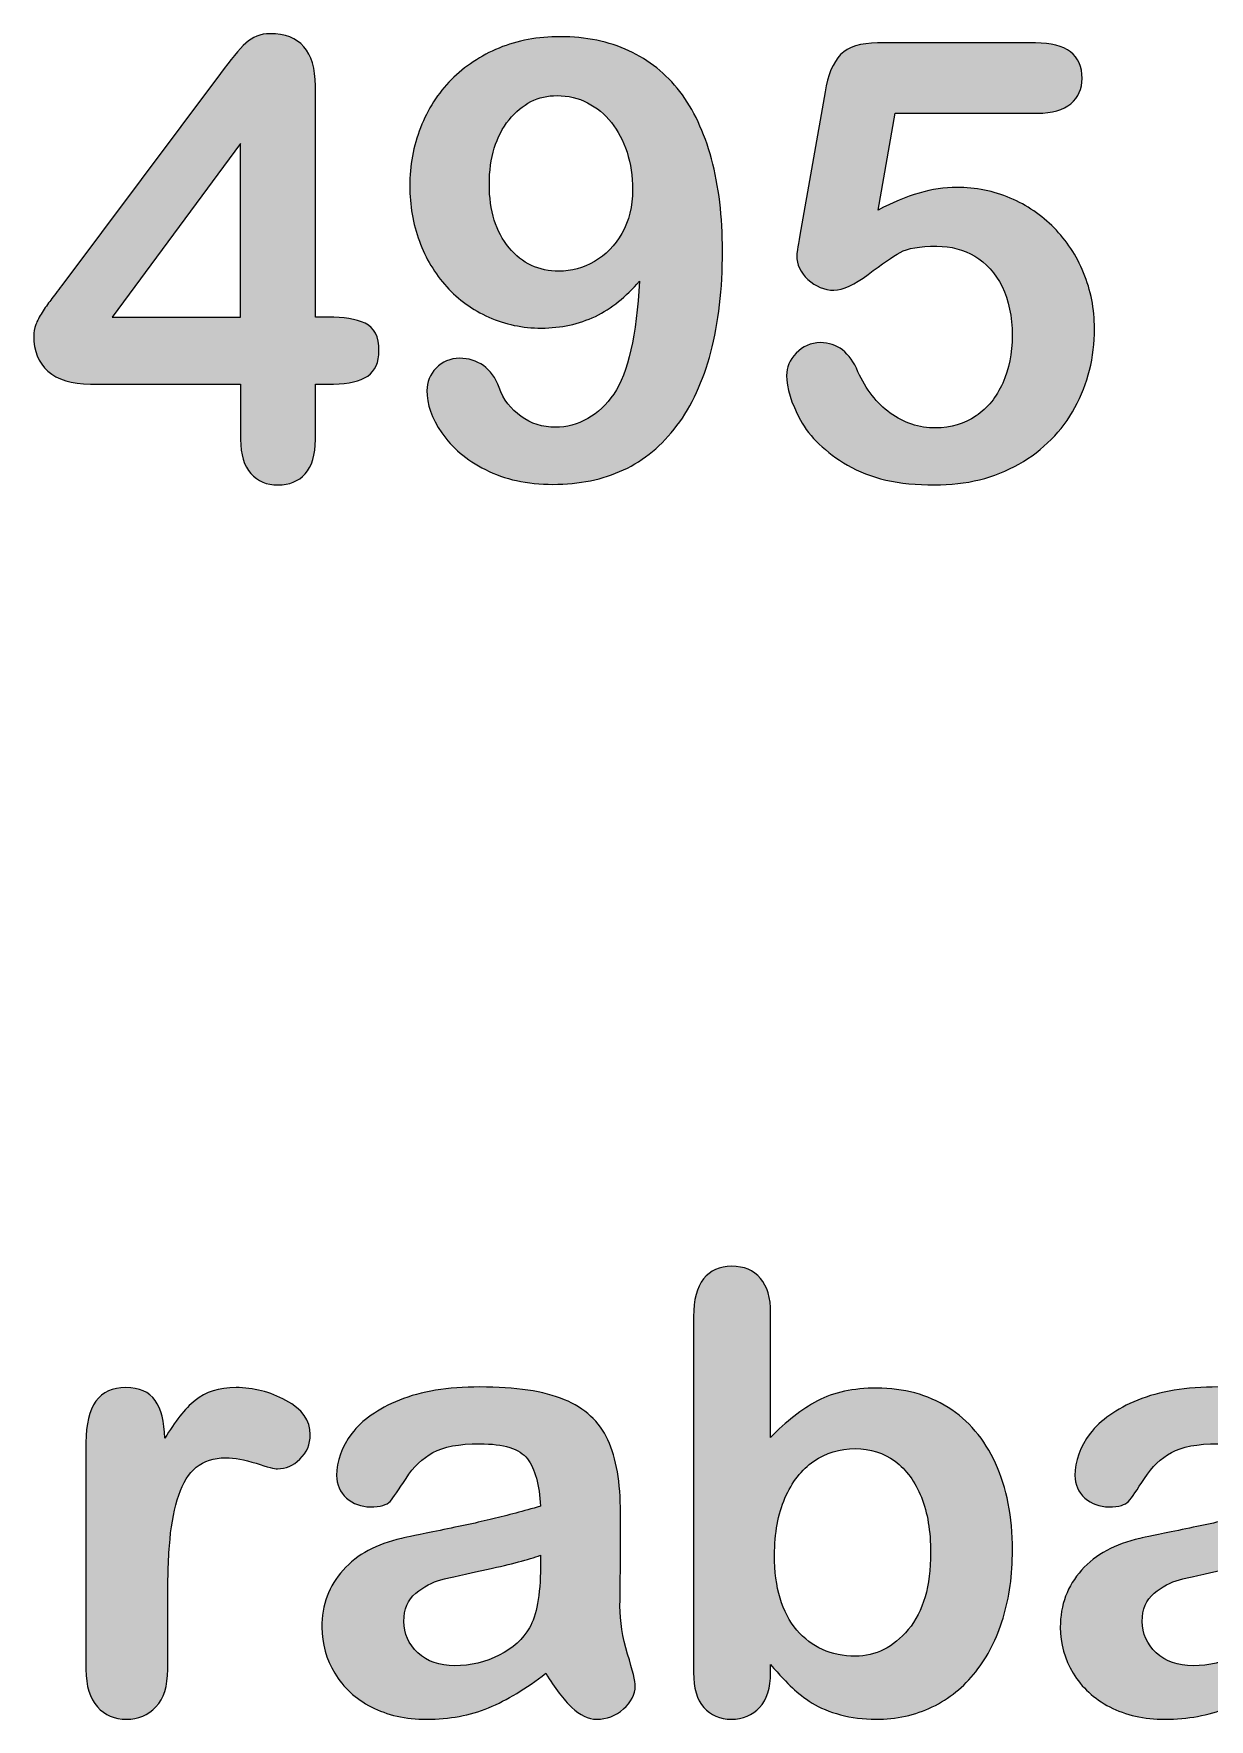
# Model space of a CAD drawing. Header units: millimetres. Extents: x 190 to 440, y -221 to -136.
# Drawn here: x 225.16 to 233.29, y -199.3 to -187.64 of the extents above; entities that cross this region are included whole.
import ezdxf

# ---------------------------------------------------------------- set-up
doc = ezdxf.new("R2010")
doc.units = ezdxf.units.MM
doc.header["$MEASUREMENT"] = 0
doc.layers.add('Layer 1', color=7, linetype='Continuous')

# ---------------------------------------------------------------- blocks, each defined once
blk = doc.blocks.new('block 6')
at = {"layer": 'Layer 1', "true_color": 0x231f20}
h = blk.add_hatch(color=250, dxfattribs=at)
h.dxf.hatch_style = 2
edge = h.paths.add_edge_path()
edge.add_spline(control_points=[(226.594, -190.449), (226.594, -190.449), (226.594, -190.065), (226.594, -190.065), (226.594, -190.065), (225.556, -190.065), (225.556, -190.065), (225.426, -190.065), (225.327, -190.035), (225.262, -189.976), (225.196, -189.917), (225.164, -189.836), (225.164, -189.734), (225.164, -189.708), (225.169, -189.681), (225.178, -189.654), (225.188, -189.628), (225.202, -189.599), (225.222, -189.57), (225.241, -189.54), (225.261, -189.511), (225.282, -189.484), (225.302, -189.456), (225.328, -189.423), (225.358, -189.383), (225.358, -189.383), (226.454, -187.917), (226.454, -187.917), (226.525, -187.821), (226.584, -187.751), (226.63, -187.707), (226.676, -187.664), (226.732, -187.642), (226.797, -187.642), (227.006, -187.642), (227.111, -187.762), (227.111, -188.002), (227.111, -188.002), (227.111, -189.602), (227.111, -189.602), (227.111, -189.602), (227.2, -189.602), (227.2, -189.602), (227.306, -189.602), (227.391, -189.616), (227.455, -189.645), (227.519, -189.674), (227.551, -189.737), (227.551, -189.835), (227.551, -189.915), (227.525, -189.973), (227.473, -190.01), (227.42, -190.046), (227.342, -190.065), (227.237, -190.065), (227.237, -190.065), (227.111, -190.065), (227.111, -190.065), (227.111, -190.065), (227.111, -190.449), (227.111, -190.449), (227.111, -190.555), (227.087, -190.634), (227.041, -190.686), (226.994, -190.738), (226.931, -190.763), (226.852, -190.763), (226.775, -190.763), (226.713, -190.737), (226.665, -190.684), (226.618, -190.631), (226.594, -190.553), (226.594, -190.449)], knot_values=[0, 0, 0, 0, 1, 1, 1, 2, 2, 2, 3, 3, 3, 4, 4, 4, 5, 5, 5, 6, 6, 6, 7, 7, 7, 8, 8, 8, 9, 9, 9, 10, 10, 10, 11, 11, 11, 12, 12, 12, 13, 13, 13, 14, 14, 14, 15, 15, 15, 16, 16, 16, 17, 17, 17, 18, 18, 18, 19, 19, 19, 20, 20, 20, 21, 21, 21, 22, 22, 22, 23, 23, 23, 24, 24, 24, 24], degree=3, periodic=1)
h.paths.add_polyline_path([(225.705, -189.602), (226.594, -189.602), (226.594, -188.401)])
h = blk.add_hatch(color=250, dxfattribs=at)
h.dxf.hatch_style = 2
edge = h.paths.add_edge_path()
edge.add_spline(control_points=[(229.352, -189.354), (229.261, -189.461), (229.159, -189.542), (229.047, -189.597), (228.934, -189.651), (228.81, -189.678), (228.674, -189.678), (228.544, -189.678), (228.423, -189.653), (228.311, -189.603), (228.198, -189.552), (228.101, -189.482), (228.019, -189.392), (227.937, -189.302), (227.874, -189.196), (227.83, -189.076), (227.786, -188.955), (227.764, -188.829), (227.764, -188.696), (227.764, -188.554), (227.789, -188.42), (227.838, -188.292), (227.888, -188.165), (227.959, -188.054), (228.051, -187.96), (228.144, -187.867), (228.254, -187.794), (228.381, -187.741), (228.509, -187.689), (228.649, -187.663), (228.804, -187.663), (228.982, -187.663), (229.14, -187.695), (229.279, -187.76), (229.418, -187.825), (229.536, -187.919), (229.631, -188.042), (229.726, -188.165), (229.799, -188.321), (229.85, -188.508), (229.901, -188.696), (229.926, -188.908), (229.926, -189.145), (229.926, -189.409), (229.899, -189.643), (229.846, -189.845), (229.792, -190.046), (229.714, -190.216), (229.611, -190.353), (229.508, -190.49), (229.385, -190.592), (229.242, -190.659), (229.099, -190.726), (228.936, -190.759), (228.754, -190.759), (228.575, -190.759), (228.419, -190.725), (228.287, -190.657), (228.155, -190.589), (228.054, -190.504), (227.985, -190.403), (227.916, -190.301), (227.882, -190.204), (227.882, -190.11), (227.882, -190.052), (227.903, -190.001), (227.946, -189.955), (227.989, -189.91), (228.043, -189.887), (228.109, -189.887), (228.17, -189.887), (228.224, -189.904), (228.273, -189.938), (228.321, -189.971), (228.357, -190.022), (228.382, -190.09), (228.412, -190.172), (228.463, -190.239), (228.533, -190.289), (228.603, -190.339), (228.683, -190.364), (228.771, -190.364), (228.849, -190.364), (228.924, -190.344), (228.994, -190.304), (229.064, -190.265), (229.124, -190.208), (229.174, -190.135), (229.273, -189.988), (229.332, -189.727), (229.352, -189.354)], knot_values=[0, 0, 0, 0, 1, 1, 1, 2, 2, 2, 3, 3, 3, 4, 4, 4, 5, 5, 5, 6, 6, 6, 7, 7, 7, 8, 8, 8, 9, 9, 9, 10, 10, 10, 11, 11, 11, 12, 12, 12, 13, 13, 13, 14, 14, 14, 15, 15, 15, 16, 16, 16, 17, 17, 17, 18, 18, 18, 19, 19, 19, 20, 20, 20, 21, 21, 21, 22, 22, 22, 23, 23, 23, 24, 24, 24, 25, 25, 25, 26, 26, 26, 27, 27, 27, 28, 28, 28, 29, 29, 29, 30, 30, 30, 30], degree=3, periodic=1)
edge = h.paths.add_edge_path()
edge.add_spline(control_points=[(229.304, -188.721), (229.304, -188.627), (229.291, -188.541), (229.266, -188.462), (229.24, -188.382), (229.204, -188.314), (229.158, -188.256), (229.112, -188.198), (229.057, -188.153), (228.993, -188.12), (228.929, -188.087), (228.859, -188.07), (228.783, -188.07), (228.652, -188.07), (228.541, -188.126), (228.45, -188.238), (228.359, -188.351), (228.314, -188.499), (228.314, -188.684), (228.314, -188.867), (228.359, -189.013), (228.45, -189.122), (228.541, -189.231), (228.656, -189.285), (228.796, -189.285), (228.881, -189.285), (228.963, -189.263), (229.04, -189.218), (229.118, -189.173), (229.182, -189.108), (229.231, -189.023), (229.28, -188.937), (229.304, -188.837), (229.304, -188.721)], knot_values=[0, 0, 0, 0, 1, 1, 1, 2, 2, 2, 3, 3, 3, 4, 4, 4, 5, 5, 5, 6, 6, 6, 7, 7, 7, 8, 8, 8, 9, 9, 9, 10, 10, 10, 11, 11, 11, 11], degree=3, periodic=1)
h = blk.add_hatch(color=250, dxfattribs=at)
h.dxf.hatch_style = 2
edge = h.paths.add_edge_path()
edge.add_spline(control_points=[(232.103, -188.192), (232.103, -188.192), (231.121, -188.192), (231.121, -188.192), (231.121, -188.192), (231.003, -188.862), (231.003, -188.862), (231.199, -188.757), (231.379, -188.705), (231.545, -188.705), (231.677, -188.705), (231.801, -188.729), (231.916, -188.779), (232.031, -188.829), (232.132, -188.897), (232.219, -188.985), (232.305, -189.072), (232.374, -189.176), (232.423, -189.296), (232.473, -189.416), (232.498, -189.545), (232.498, -189.682), (232.498, -189.882), (232.453, -190.064), (232.363, -190.228), (232.274, -190.392), (232.144, -190.522), (231.976, -190.619), (231.807, -190.715), (231.612, -190.763), (231.392, -190.763), (231.145, -190.763), (230.945, -190.718), (230.791, -190.627), (230.638, -190.536), (230.529, -190.432), (230.465, -190.314), (230.401, -190.196), (230.369, -190.093), (230.369, -190.005), (230.369, -189.951), (230.391, -189.9), (230.436, -189.852), (230.481, -189.804), (230.537, -189.779), (230.604, -189.779), (230.72, -189.779), (230.806, -189.846), (230.863, -189.98), (230.918, -190.103), (230.992, -190.198), (231.086, -190.266), (231.18, -190.334), (231.284, -190.369), (231.4, -190.369), (231.506, -190.369), (231.599, -190.341), (231.679, -190.286), (231.759, -190.231), (231.821, -190.155), (231.864, -190.059), (231.907, -189.962), (231.929, -189.852), (231.929, -189.73), (231.929, -189.598), (231.906, -189.485), (231.859, -189.391), (231.812, -189.297), (231.749, -189.227), (231.671, -189.181), (231.592, -189.135), (231.505, -189.112), (231.408, -189.112), (231.29, -189.112), (231.205, -189.126), (231.154, -189.155), (231.103, -189.184), (231.03, -189.235), (230.934, -189.307), (230.838, -189.379), (230.759, -189.416), (230.697, -189.416), (230.63, -189.416), (230.57, -189.391), (230.517, -189.342), (230.465, -189.293), (230.439, -189.238), (230.439, -189.176), (230.439, -189.169), (230.446, -189.122), (230.462, -189.035), (230.462, -189.035), (230.635, -188.045), (230.635, -188.045), (230.654, -187.927), (230.69, -187.841), (230.743, -187.787), (230.795, -187.733), (230.88, -187.706), (230.999, -187.706), (230.999, -187.706), (232.09, -187.706), (232.09, -187.706), (232.305, -187.706), (232.413, -187.788), (232.413, -187.952), (232.413, -188.024), (232.387, -188.082), (232.334, -188.126), (232.282, -188.17), (232.205, -188.192), (232.103, -188.192)], knot_values=[0, 0, 0, 0, 1, 1, 1, 2, 2, 2, 3, 3, 3, 4, 4, 4, 5, 5, 5, 6, 6, 6, 7, 7, 7, 8, 8, 8, 9, 9, 9, 10, 10, 10, 11, 11, 11, 12, 12, 12, 13, 13, 13, 14, 14, 14, 15, 15, 15, 16, 16, 16, 17, 17, 17, 18, 18, 18, 19, 19, 19, 20, 20, 20, 21, 21, 21, 22, 22, 22, 23, 23, 23, 24, 24, 24, 25, 25, 25, 26, 26, 26, 27, 27, 27, 28, 28, 28, 29, 29, 29, 30, 30, 30, 31, 31, 31, 32, 32, 32, 33, 33, 33, 34, 34, 34, 35, 35, 35, 36, 36, 36, 37, 37, 37, 37], degree=3, periodic=1)
at = {"layer": 'Layer 1', "lineweight": 0}
blk.add_lwpolyline([(225.705, -189.602), (226.594, -189.602), (226.594, -188.401), (225.705, -189.602)], dxfattribs=at)
for points, knots in [([(226.594, -190.449), (226.594, -190.449), (226.594, -190.065), (226.594, -190.065), (226.594, -190.065), (225.556, -190.065), (225.556, -190.065), (225.426, -190.065), (225.327, -190.035), (225.262, -189.976), (225.196, -189.917), (225.164, -189.836), (225.164, -189.734), (225.164, -189.708), (225.169, -189.681), (225.178, -189.654), (225.188, -189.628), (225.202, -189.599), (225.222, -189.57), (225.241, -189.54), (225.261, -189.511), (225.282, -189.484), (225.302, -189.456), (225.328, -189.423), (225.358, -189.383), (225.358, -189.383), (226.454, -187.917), (226.454, -187.917), (226.525, -187.821), (226.584, -187.751), (226.63, -187.707), (226.676, -187.664), (226.732, -187.642), (226.797, -187.642), (227.006, -187.642), (227.111, -187.762), (227.111, -188.002), (227.111, -188.002), (227.111, -189.602), (227.111, -189.602), (227.111, -189.602), (227.2, -189.602), (227.2, -189.602), (227.306, -189.602), (227.391, -189.616), (227.455, -189.645), (227.519, -189.674), (227.551, -189.737), (227.551, -189.835), (227.551, -189.915), (227.525, -189.973), (227.473, -190.01), (227.42, -190.046), (227.342, -190.065), (227.237, -190.065), (227.237, -190.065), (227.111, -190.065), (227.111, -190.065), (227.111, -190.065), (227.111, -190.449), (227.111, -190.449), (227.111, -190.555), (227.087, -190.634), (227.041, -190.686), (226.994, -190.738), (226.931, -190.763), (226.852, -190.763), (226.775, -190.763), (226.713, -190.737), (226.665, -190.684), (226.618, -190.631), (226.594, -190.553), (226.594, -190.449)], [0, 0, 0, 0, 1, 1, 1, 2, 2, 2, 3, 3, 3, 4, 4, 4, 5, 5, 5, 6, 6, 6, 7, 7, 7, 8, 8, 8, 9, 9, 9, 10, 10, 10, 11, 11, 11, 12, 12, 12, 13, 13, 13, 14, 14, 14, 15, 15, 15, 16, 16, 16, 17, 17, 17, 18, 18, 18, 19, 19, 19, 20, 20, 20, 21, 21, 21, 22, 22, 22, 23, 23, 23, 24, 24, 24, 24]), ([(229.352, -189.354), (229.261, -189.461), (229.159, -189.542), (229.047, -189.597), (228.934, -189.651), (228.81, -189.678), (228.674, -189.678), (228.544, -189.678), (228.423, -189.653), (228.311, -189.603), (228.198, -189.552), (228.101, -189.482), (228.019, -189.392), (227.937, -189.302), (227.874, -189.196), (227.83, -189.076), (227.786, -188.955), (227.764, -188.829), (227.764, -188.696), (227.764, -188.554), (227.789, -188.42), (227.838, -188.292), (227.888, -188.165), (227.959, -188.054), (228.051, -187.96), (228.144, -187.867), (228.254, -187.794), (228.381, -187.741), (228.509, -187.689), (228.649, -187.663), (228.804, -187.663), (228.982, -187.663), (229.14, -187.695), (229.279, -187.76), (229.418, -187.825), (229.536, -187.919), (229.631, -188.042), (229.726, -188.165), (229.799, -188.321), (229.85, -188.508), (229.901, -188.696), (229.926, -188.908), (229.926, -189.145), (229.926, -189.409), (229.899, -189.643), (229.846, -189.845), (229.792, -190.046), (229.714, -190.216), (229.611, -190.353), (229.508, -190.49), (229.385, -190.592), (229.242, -190.659), (229.099, -190.726), (228.936, -190.759), (228.754, -190.759), (228.575, -190.759), (228.419, -190.725), (228.287, -190.657), (228.155, -190.589), (228.054, -190.504), (227.985, -190.403), (227.916, -190.301), (227.882, -190.204), (227.882, -190.11), (227.882, -190.052), (227.903, -190.001), (227.946, -189.955), (227.989, -189.91), (228.043, -189.887), (228.109, -189.887), (228.17, -189.887), (228.224, -189.904), (228.273, -189.938), (228.321, -189.971), (228.357, -190.022), (228.382, -190.09), (228.412, -190.172), (228.463, -190.239), (228.533, -190.289), (228.603, -190.339), (228.683, -190.364), (228.771, -190.364), (228.849, -190.364), (228.924, -190.344), (228.994, -190.304), (229.064, -190.265), (229.124, -190.208), (229.174, -190.135), (229.273, -189.988), (229.332, -189.727), (229.352, -189.354)], [0, 0, 0, 0, 1, 1, 1, 2, 2, 2, 3, 3, 3, 4, 4, 4, 5, 5, 5, 6, 6, 6, 7, 7, 7, 8, 8, 8, 9, 9, 9, 10, 10, 10, 11, 11, 11, 12, 12, 12, 13, 13, 13, 14, 14, 14, 15, 15, 15, 16, 16, 16, 17, 17, 17, 18, 18, 18, 19, 19, 19, 20, 20, 20, 21, 21, 21, 22, 22, 22, 23, 23, 23, 24, 24, 24, 25, 25, 25, 26, 26, 26, 27, 27, 27, 28, 28, 28, 29, 29, 29, 30, 30, 30, 30]), ([(232.103, -188.192), (232.103, -188.192), (231.121, -188.192), (231.121, -188.192), (231.121, -188.192), (231.003, -188.862), (231.003, -188.862), (231.199, -188.757), (231.379, -188.705), (231.545, -188.705), (231.677, -188.705), (231.801, -188.729), (231.916, -188.779), (232.031, -188.829), (232.132, -188.897), (232.219, -188.985), (232.305, -189.072), (232.374, -189.176), (232.423, -189.296), (232.473, -189.416), (232.498, -189.545), (232.498, -189.682), (232.498, -189.882), (232.453, -190.064), (232.363, -190.228), (232.274, -190.392), (232.144, -190.522), (231.976, -190.619), (231.807, -190.715), (231.612, -190.763), (231.392, -190.763), (231.145, -190.763), (230.945, -190.718), (230.791, -190.627), (230.638, -190.536), (230.529, -190.432), (230.465, -190.314), (230.401, -190.196), (230.369, -190.093), (230.369, -190.005), (230.369, -189.951), (230.391, -189.9), (230.436, -189.852), (230.481, -189.804), (230.537, -189.779), (230.604, -189.779), (230.72, -189.779), (230.806, -189.846), (230.863, -189.98), (230.918, -190.103), (230.992, -190.198), (231.086, -190.266), (231.18, -190.334), (231.284, -190.369), (231.4, -190.369), (231.506, -190.369), (231.599, -190.341), (231.679, -190.286), (231.759, -190.231), (231.821, -190.155), (231.864, -190.059), (231.907, -189.962), (231.929, -189.852), (231.929, -189.73), (231.929, -189.598), (231.906, -189.485), (231.859, -189.391), (231.812, -189.297), (231.749, -189.227), (231.671, -189.181), (231.592, -189.135), (231.505, -189.112), (231.408, -189.112), (231.29, -189.112), (231.205, -189.126), (231.154, -189.155), (231.103, -189.184), (231.03, -189.235), (230.934, -189.307), (230.838, -189.379), (230.759, -189.416), (230.697, -189.416), (230.63, -189.416), (230.57, -189.391), (230.517, -189.342), (230.465, -189.293), (230.439, -189.238), (230.439, -189.176), (230.439, -189.169), (230.446, -189.122), (230.462, -189.035), (230.462, -189.035), (230.635, -188.045), (230.635, -188.045), (230.654, -187.927), (230.69, -187.841), (230.743, -187.787), (230.795, -187.733), (230.88, -187.706), (230.999, -187.706), (230.999, -187.706), (232.09, -187.706), (232.09, -187.706), (232.305, -187.706), (232.413, -187.788), (232.413, -187.952), (232.413, -188.024), (232.387, -188.082), (232.334, -188.126), (232.282, -188.17), (232.205, -188.192), (232.103, -188.192)], [0, 0, 0, 0, 1, 1, 1, 2, 2, 2, 3, 3, 3, 4, 4, 4, 5, 5, 5, 6, 6, 6, 7, 7, 7, 8, 8, 8, 9, 9, 9, 10, 10, 10, 11, 11, 11, 12, 12, 12, 13, 13, 13, 14, 14, 14, 15, 15, 15, 16, 16, 16, 17, 17, 17, 18, 18, 18, 19, 19, 19, 20, 20, 20, 21, 21, 21, 22, 22, 22, 23, 23, 23, 24, 24, 24, 25, 25, 25, 26, 26, 26, 27, 27, 27, 28, 28, 28, 29, 29, 29, 30, 30, 30, 31, 31, 31, 32, 32, 32, 33, 33, 33, 34, 34, 34, 35, 35, 35, 36, 36, 36, 37, 37, 37, 37]), ([(229.304, -188.721), (229.304, -188.627), (229.291, -188.541), (229.266, -188.462), (229.24, -188.382), (229.204, -188.314), (229.158, -188.256), (229.112, -188.198), (229.057, -188.153), (228.993, -188.12), (228.929, -188.087), (228.859, -188.07), (228.783, -188.07), (228.652, -188.07), (228.541, -188.126), (228.45, -188.238), (228.359, -188.351), (228.314, -188.499), (228.314, -188.684), (228.314, -188.867), (228.359, -189.013), (228.45, -189.122), (228.541, -189.231), (228.656, -189.285), (228.796, -189.285), (228.881, -189.285), (228.963, -189.263), (229.04, -189.218), (229.118, -189.173), (229.182, -189.108), (229.231, -189.023), (229.28, -188.937), (229.304, -188.837), (229.304, -188.721)], [0, 0, 0, 0, 1, 1, 1, 2, 2, 2, 3, 3, 3, 4, 4, 4, 5, 5, 5, 6, 6, 6, 7, 7, 7, 8, 8, 8, 9, 9, 9, 10, 10, 10, 11, 11, 11, 11])]:
    blk.add_open_spline(points, degree=3, knots=knots, dxfattribs=at)
blk = doc.blocks.new('block 7')
at = {"layer": 'Layer 1', "true_color": 0x231f20}
h = blk.add_hatch(color=250, dxfattribs=at)
h.dxf.hatch_style = 2
edge = h.paths.add_edge_path()
edge.add_spline(control_points=[(230.259, -196.489), (230.259, -196.489), (230.259, -197.351), (230.259, -197.351), (230.365, -197.241), (230.473, -197.157), (230.584, -197.098), (230.694, -197.039), (230.83, -197.01), (230.993, -197.01), (231.18, -197.01), (231.345, -197.055), (231.486, -197.144), (231.627, -197.232), (231.737, -197.361), (231.814, -197.53), (231.892, -197.699), (231.931, -197.899), (231.931, -198.131), (231.931, -198.301), (231.91, -198.458), (231.866, -198.601), (231.823, -198.743), (231.76, -198.867), (231.677, -198.972), (231.594, -199.077), (231.494, -199.158), (231.376, -199.215), (231.258, -199.272), (231.129, -199.3), (230.987, -199.3), (230.9, -199.3), (230.818, -199.29), (230.742, -199.269), (230.665, -199.249), (230.6, -199.222), (230.546, -199.188), (230.493, -199.154), (230.447, -199.119), (230.409, -199.083), (230.371, -199.048), (230.321, -198.994), (230.259, -198.922), (230.259, -198.922), (230.259, -198.978), (230.259, -198.978), (230.259, -199.084), (230.233, -199.164), (230.183, -199.219), (230.132, -199.273), (230.067, -199.3), (229.988, -199.3), (229.908, -199.3), (229.845, -199.273), (229.797, -199.219), (229.749, -199.164), (229.726, -199.084), (229.726, -198.978), (229.726, -198.978), (229.726, -196.514), (229.726, -196.514), (229.726, -196.4), (229.749, -196.313), (229.795, -196.255), (229.841, -196.196), (229.906, -196.167), (229.988, -196.167), (230.075, -196.167), (230.142, -196.195), (230.189, -196.251), (230.236, -196.306), (230.259, -196.386), (230.259, -196.489)], knot_values=[0, 0, 0, 0, 1, 1, 1, 2, 2, 2, 3, 3, 3, 4, 4, 4, 5, 5, 5, 6, 6, 6, 7, 7, 7, 8, 8, 8, 9, 9, 9, 10, 10, 10, 11, 11, 11, 12, 12, 12, 13, 13, 13, 14, 14, 14, 15, 15, 15, 16, 16, 16, 17, 17, 17, 18, 18, 18, 19, 19, 19, 20, 20, 20, 21, 21, 21, 22, 22, 22, 23, 23, 23, 24, 24, 24, 24], degree=3, periodic=1)
edge = h.paths.add_edge_path()
edge.add_spline(control_points=[(230.286, -198.166), (230.286, -198.39), (230.337, -198.563), (230.44, -198.683), (230.543, -198.804), (230.677, -198.864), (230.844, -198.864), (230.986, -198.864), (231.108, -198.803), (231.211, -198.679), (231.314, -198.556), (231.365, -198.379), (231.365, -198.149), (231.365, -198), (231.344, -197.872), (231.301, -197.765), (231.258, -197.657), (231.197, -197.574), (231.119, -197.516), (231.04, -197.457), (230.949, -197.428), (230.844, -197.428), (230.736, -197.428), (230.641, -197.457), (230.557, -197.516), (230.473, -197.574), (230.406, -197.659), (230.358, -197.77), (230.31, -197.881), (230.286, -198.013), (230.286, -198.166)], knot_values=[0, 0, 0, 0, 1, 1, 1, 2, 2, 2, 3, 3, 3, 4, 4, 4, 5, 5, 5, 6, 6, 6, 7, 7, 7, 8, 8, 8, 9, 9, 9, 10, 10, 10, 10], degree=3, periodic=1)
h = blk.add_hatch(color=250, dxfattribs=at)
h.dxf.hatch_style = 2
edge = h.paths.add_edge_path()
edge.add_spline(control_points=[(226.09, -198.486), (226.09, -198.486), (226.09, -198.957), (226.09, -198.957), (226.09, -199.072), (226.063, -199.158), (226.009, -199.215), (225.955, -199.272), (225.887, -199.3), (225.804, -199.3), (225.723, -199.3), (225.656, -199.272), (225.604, -199.214), (225.552, -199.156), (225.525, -199.07), (225.525, -198.957), (225.525, -198.957), (225.525, -197.386), (225.525, -197.386), (225.525, -197.133), (225.617, -197.006), (225.8, -197.006), (225.894, -197.006), (225.962, -197.036), (226.003, -197.095), (226.044, -197.154), (226.067, -197.242), (226.071, -197.357), (226.139, -197.242), (226.208, -197.154), (226.279, -197.095), (226.35, -197.036), (226.445, -197.006), (226.563, -197.006), (226.682, -197.006), (226.797, -197.036), (226.908, -197.095), (227.02, -197.154), (227.076, -197.233), (227.076, -197.331), (227.076, -197.399), (227.052, -197.456), (227.004, -197.501), (226.957, -197.546), (226.906, -197.568), (226.85, -197.568), (226.83, -197.568), (226.78, -197.556), (226.701, -197.53), (226.621, -197.505), (226.551, -197.492), (226.491, -197.492), (226.408, -197.492), (226.341, -197.514), (226.288, -197.557), (226.236, -197.6), (226.195, -197.665), (226.166, -197.75), (226.137, -197.836), (226.117, -197.937), (226.106, -198.055), (226.095, -198.173), (226.09, -198.317), (226.09, -198.486)], knot_values=[0, 0, 0, 0, 1, 1, 1, 2, 2, 2, 3, 3, 3, 4, 4, 4, 5, 5, 5, 6, 6, 6, 7, 7, 7, 8, 8, 8, 9, 9, 9, 10, 10, 10, 11, 11, 11, 12, 12, 12, 13, 13, 13, 14, 14, 14, 15, 15, 15, 16, 16, 16, 17, 17, 17, 18, 18, 18, 19, 19, 19, 20, 20, 20, 21, 21, 21, 21], degree=3, periodic=1)
h = blk.add_hatch(color=250, dxfattribs=at)
h.dxf.hatch_style = 2
edge = h.paths.add_edge_path()
edge.add_spline(control_points=[(228.705, -198.982), (228.568, -199.088), (228.436, -199.168), (228.309, -199.221), (228.181, -199.274), (228.038, -199.3), (227.88, -199.3), (227.735, -199.3), (227.608, -199.272), (227.498, -199.215), (227.389, -199.158), (227.304, -199.08), (227.245, -198.982), (227.186, -198.884), (227.156, -198.778), (227.156, -198.664), (227.156, -198.51), (227.205, -198.378), (227.303, -198.269), (227.401, -198.16), (227.535, -198.087), (227.706, -198.05), (227.742, -198.042), (227.831, -198.023), (227.973, -197.994), (228.115, -197.965), (228.236, -197.939), (228.338, -197.915), (228.439, -197.89), (228.549, -197.861), (228.667, -197.827), (228.66, -197.678), (228.63, -197.569), (228.577, -197.499), (228.524, -197.429), (228.414, -197.395), (228.248, -197.395), (228.104, -197.395), (227.997, -197.415), (227.924, -197.455), (227.852, -197.495), (227.79, -197.555), (227.738, -197.634), (227.687, -197.714), (227.65, -197.767), (227.629, -197.793), (227.607, -197.818), (227.561, -197.831), (227.491, -197.831), (227.428, -197.831), (227.373, -197.81), (227.327, -197.77), (227.281, -197.729), (227.258, -197.677), (227.258, -197.614), (227.258, -197.515), (227.293, -197.418), (227.363, -197.324), (227.433, -197.231), (227.543, -197.154), (227.692, -197.093), (227.841, -197.032), (228.026, -197.002), (228.248, -197.002), (228.496, -197.002), (228.691, -197.031), (228.833, -197.09), (228.975, -197.148), (229.075, -197.241), (229.133, -197.368), (229.192, -197.495), (229.221, -197.663), (229.221, -197.872), (229.221, -198.004), (229.221, -198.117), (229.22, -198.209), (229.22, -198.301), (229.219, -198.404), (229.217, -198.517), (229.217, -198.623), (229.235, -198.734), (229.27, -198.849), (229.305, -198.964), (229.323, -199.038), (229.323, -199.071), (229.323, -199.129), (229.295, -199.182), (229.241, -199.229), (229.187, -199.277), (229.125, -199.3), (229.056, -199.3), (228.998, -199.3), (228.941, -199.273), (228.884, -199.219), (228.828, -199.164), (228.768, -199.086), (228.705, -198.982)], knot_values=[0, 0, 0, 0, 1, 1, 1, 2, 2, 2, 3, 3, 3, 4, 4, 4, 5, 5, 5, 6, 6, 6, 7, 7, 7, 8, 8, 8, 9, 9, 9, 10, 10, 10, 11, 11, 11, 12, 12, 12, 13, 13, 13, 14, 14, 14, 15, 15, 15, 16, 16, 16, 17, 17, 17, 18, 18, 18, 19, 19, 19, 20, 20, 20, 21, 21, 21, 22, 22, 22, 23, 23, 23, 24, 24, 24, 25, 25, 25, 26, 26, 26, 27, 27, 27, 28, 28, 28, 29, 29, 29, 30, 30, 30, 31, 31, 31, 32, 32, 32, 32], degree=3, periodic=1)
edge = h.paths.add_edge_path()
edge.add_spline(control_points=[(228.667, -198.166), (228.585, -198.196), (228.464, -198.228), (228.307, -198.262), (228.149, -198.296), (228.04, -198.32), (227.979, -198.336), (227.918, -198.352), (227.861, -198.383), (227.805, -198.429), (227.75, -198.475), (227.723, -198.54), (227.723, -198.623), (227.723, -198.708), (227.755, -198.781), (227.82, -198.841), (227.885, -198.901), (227.969, -198.93), (228.074, -198.93), (228.186, -198.93), (228.289, -198.906), (228.383, -198.857), (228.478, -198.808), (228.547, -198.745), (228.591, -198.668), (228.642, -198.583), (228.667, -198.442), (228.667, -198.246), (228.667, -198.246), (228.667, -198.166), (228.667, -198.166)], knot_values=[0, 0, 0, 0, 1, 1, 1, 2, 2, 2, 3, 3, 3, 4, 4, 4, 5, 5, 5, 6, 6, 6, 7, 7, 7, 8, 8, 8, 9, 9, 9, 10, 10, 10, 10], degree=3, periodic=1)
h = blk.add_hatch(color=250, dxfattribs=at)
h.dxf.hatch_style = 2
edge = h.paths.add_edge_path()
edge.add_spline(control_points=[(233.81, -198.982), (233.674, -199.088), (233.542, -199.168), (233.414, -199.221), (233.287, -199.274), (233.144, -199.3), (232.985, -199.3), (232.841, -199.3), (232.714, -199.272), (232.604, -199.215), (232.495, -199.158), (232.41, -199.08), (232.351, -198.982), (232.292, -198.884), (232.262, -198.778), (232.262, -198.664), (232.262, -198.51), (232.311, -198.378), (232.409, -198.269), (232.507, -198.16), (232.641, -198.087), (232.812, -198.05), (232.848, -198.042), (232.937, -198.023), (233.078, -197.994), (233.22, -197.965), (233.342, -197.939), (233.443, -197.915), (233.545, -197.89), (233.654, -197.861), (233.773, -197.827), (233.766, -197.678), (233.736, -197.569), (233.683, -197.499), (233.63, -197.429), (233.52, -197.395), (233.353, -197.395), (233.21, -197.395), (233.102, -197.415), (233.03, -197.455), (232.958, -197.495), (232.896, -197.555), (232.844, -197.634), (232.792, -197.714), (232.756, -197.767), (232.734, -197.793), (232.713, -197.818), (232.667, -197.831), (232.597, -197.831), (232.533, -197.831), (232.479, -197.81), (232.432, -197.77), (232.386, -197.729), (232.363, -197.677), (232.363, -197.614), (232.363, -197.515), (232.398, -197.418), (232.469, -197.324), (232.539, -197.231), (232.649, -197.154), (232.797, -197.093), (232.946, -197.032), (233.132, -197.002), (233.353, -197.002), (233.601, -197.002), (233.796, -197.031), (233.938, -197.09), (234.08, -197.148), (234.181, -197.241), (234.239, -197.368), (234.298, -197.495), (234.327, -197.663), (234.327, -197.872), (234.327, -198.004), (234.327, -198.117), (234.326, -198.209), (234.325, -198.301), (234.324, -198.404), (234.323, -198.517), (234.323, -198.623), (234.34, -198.734), (234.376, -198.849), (234.411, -198.964), (234.428, -199.038), (234.428, -199.071), (234.428, -199.129), (234.401, -199.182), (234.347, -199.229), (234.292, -199.277), (234.23, -199.3), (234.162, -199.3), (234.104, -199.3), (234.047, -199.273), (233.99, -199.219), (233.934, -199.164), (233.874, -199.086), (233.81, -198.982)], knot_values=[0, 0, 0, 0, 1, 1, 1, 2, 2, 2, 3, 3, 3, 4, 4, 4, 5, 5, 5, 6, 6, 6, 7, 7, 7, 8, 8, 8, 9, 9, 9, 10, 10, 10, 11, 11, 11, 12, 12, 12, 13, 13, 13, 14, 14, 14, 15, 15, 15, 16, 16, 16, 17, 17, 17, 18, 18, 18, 19, 19, 19, 20, 20, 20, 21, 21, 21, 22, 22, 22, 23, 23, 23, 24, 24, 24, 25, 25, 25, 26, 26, 26, 27, 27, 27, 28, 28, 28, 29, 29, 29, 30, 30, 30, 31, 31, 31, 32, 32, 32, 32], degree=3, periodic=1)
edge = h.paths.add_edge_path()
edge.add_spline(control_points=[(233.773, -198.166), (233.69, -198.196), (233.57, -198.228), (233.412, -198.262), (233.254, -198.296), (233.145, -198.32), (233.085, -198.336), (233.024, -198.352), (232.966, -198.383), (232.911, -198.429), (232.856, -198.475), (232.828, -198.54), (232.828, -198.623), (232.828, -198.708), (232.861, -198.781), (232.925, -198.841), (232.99, -198.901), (233.075, -198.93), (233.18, -198.93), (233.291, -198.93), (233.394, -198.906), (233.489, -198.857), (233.583, -198.808), (233.652, -198.745), (233.697, -198.668), (233.747, -198.583), (233.773, -198.442), (233.773, -198.246), (233.773, -198.246), (233.773, -198.166), (233.773, -198.166)], knot_values=[0, 0, 0, 0, 1, 1, 1, 2, 2, 2, 3, 3, 3, 4, 4, 4, 5, 5, 5, 6, 6, 6, 7, 7, 7, 8, 8, 8, 9, 9, 9, 10, 10, 10, 10], degree=3, periodic=1)
at = {"layer": 'Layer 1', "lineweight": 0}
for points, knots in [([(230.259, -196.489), (230.259, -196.489), (230.259, -197.351), (230.259, -197.351), (230.365, -197.241), (230.473, -197.157), (230.584, -197.098), (230.694, -197.039), (230.83, -197.01), (230.993, -197.01), (231.18, -197.01), (231.345, -197.055), (231.486, -197.144), (231.627, -197.232), (231.737, -197.361), (231.814, -197.53), (231.892, -197.699), (231.931, -197.899), (231.931, -198.131), (231.931, -198.301), (231.91, -198.458), (231.866, -198.601), (231.823, -198.743), (231.76, -198.867), (231.677, -198.972), (231.594, -199.077), (231.494, -199.158), (231.376, -199.215), (231.258, -199.272), (231.129, -199.3), (230.987, -199.3), (230.9, -199.3), (230.818, -199.29), (230.742, -199.269), (230.665, -199.249), (230.6, -199.222), (230.546, -199.188), (230.493, -199.154), (230.447, -199.119), (230.409, -199.083), (230.371, -199.048), (230.321, -198.994), (230.259, -198.922), (230.259, -198.922), (230.259, -198.978), (230.259, -198.978), (230.259, -199.084), (230.233, -199.164), (230.183, -199.219), (230.132, -199.273), (230.067, -199.3), (229.988, -199.3), (229.908, -199.3), (229.845, -199.273), (229.797, -199.219), (229.749, -199.164), (229.726, -199.084), (229.726, -198.978), (229.726, -198.978), (229.726, -196.514), (229.726, -196.514), (229.726, -196.4), (229.749, -196.313), (229.795, -196.255), (229.841, -196.196), (229.906, -196.167), (229.988, -196.167), (230.075, -196.167), (230.142, -196.195), (230.189, -196.251), (230.236, -196.306), (230.259, -196.386), (230.259, -196.489)], [0, 0, 0, 0, 1, 1, 1, 2, 2, 2, 3, 3, 3, 4, 4, 4, 5, 5, 5, 6, 6, 6, 7, 7, 7, 8, 8, 8, 9, 9, 9, 10, 10, 10, 11, 11, 11, 12, 12, 12, 13, 13, 13, 14, 14, 14, 15, 15, 15, 16, 16, 16, 17, 17, 17, 18, 18, 18, 19, 19, 19, 20, 20, 20, 21, 21, 21, 22, 22, 22, 23, 23, 23, 24, 24, 24, 24]), ([(226.09, -198.486), (226.09, -198.486), (226.09, -198.957), (226.09, -198.957), (226.09, -199.072), (226.063, -199.158), (226.009, -199.215), (225.955, -199.272), (225.887, -199.3), (225.804, -199.3), (225.723, -199.3), (225.656, -199.272), (225.604, -199.214), (225.552, -199.156), (225.525, -199.07), (225.525, -198.957), (225.525, -198.957), (225.525, -197.386), (225.525, -197.386), (225.525, -197.133), (225.617, -197.006), (225.8, -197.006), (225.894, -197.006), (225.962, -197.036), (226.003, -197.095), (226.044, -197.154), (226.067, -197.242), (226.071, -197.357), (226.139, -197.242), (226.208, -197.154), (226.279, -197.095), (226.35, -197.036), (226.445, -197.006), (226.563, -197.006), (226.682, -197.006), (226.797, -197.036), (226.908, -197.095), (227.02, -197.154), (227.076, -197.233), (227.076, -197.331), (227.076, -197.399), (227.052, -197.456), (227.004, -197.501), (226.957, -197.546), (226.906, -197.568), (226.85, -197.568), (226.83, -197.568), (226.78, -197.556), (226.701, -197.53), (226.621, -197.505), (226.551, -197.492), (226.491, -197.492), (226.408, -197.492), (226.341, -197.514), (226.288, -197.557), (226.236, -197.6), (226.195, -197.665), (226.166, -197.75), (226.137, -197.836), (226.117, -197.937), (226.106, -198.055), (226.095, -198.173), (226.09, -198.317), (226.09, -198.486)], [0, 0, 0, 0, 1, 1, 1, 2, 2, 2, 3, 3, 3, 4, 4, 4, 5, 5, 5, 6, 6, 6, 7, 7, 7, 8, 8, 8, 9, 9, 9, 10, 10, 10, 11, 11, 11, 12, 12, 12, 13, 13, 13, 14, 14, 14, 15, 15, 15, 16, 16, 16, 17, 17, 17, 18, 18, 18, 19, 19, 19, 20, 20, 20, 21, 21, 21, 21]), ([(228.705, -198.982), (228.568, -199.088), (228.436, -199.168), (228.309, -199.221), (228.181, -199.274), (228.038, -199.3), (227.88, -199.3), (227.735, -199.3), (227.608, -199.272), (227.498, -199.215), (227.389, -199.158), (227.304, -199.08), (227.245, -198.982), (227.186, -198.884), (227.156, -198.778), (227.156, -198.664), (227.156, -198.51), (227.205, -198.378), (227.303, -198.269), (227.401, -198.16), (227.535, -198.087), (227.706, -198.05), (227.742, -198.042), (227.831, -198.023), (227.973, -197.994), (228.115, -197.965), (228.236, -197.939), (228.338, -197.915), (228.439, -197.89), (228.549, -197.861), (228.667, -197.827), (228.66, -197.678), (228.63, -197.569), (228.577, -197.499), (228.524, -197.429), (228.414, -197.395), (228.248, -197.395), (228.104, -197.395), (227.997, -197.415), (227.924, -197.455), (227.852, -197.495), (227.79, -197.555), (227.738, -197.634), (227.687, -197.714), (227.65, -197.767), (227.629, -197.793), (227.607, -197.818), (227.561, -197.831), (227.491, -197.831), (227.428, -197.831), (227.373, -197.81), (227.327, -197.77), (227.281, -197.729), (227.258, -197.677), (227.258, -197.614), (227.258, -197.515), (227.293, -197.418), (227.363, -197.324), (227.433, -197.231), (227.543, -197.154), (227.692, -197.093), (227.841, -197.032), (228.026, -197.002), (228.248, -197.002), (228.496, -197.002), (228.691, -197.031), (228.833, -197.09), (228.975, -197.148), (229.075, -197.241), (229.133, -197.368), (229.192, -197.495), (229.221, -197.663), (229.221, -197.872), (229.221, -198.004), (229.221, -198.117), (229.22, -198.209), (229.22, -198.301), (229.219, -198.404), (229.217, -198.517), (229.217, -198.623), (229.235, -198.734), (229.27, -198.849), (229.305, -198.964), (229.323, -199.038), (229.323, -199.071), (229.323, -199.129), (229.295, -199.182), (229.241, -199.229), (229.187, -199.277), (229.125, -199.3), (229.056, -199.3), (228.998, -199.3), (228.941, -199.273), (228.884, -199.219), (228.828, -199.164), (228.768, -199.086), (228.705, -198.982)], [0, 0, 0, 0, 1, 1, 1, 2, 2, 2, 3, 3, 3, 4, 4, 4, 5, 5, 5, 6, 6, 6, 7, 7, 7, 8, 8, 8, 9, 9, 9, 10, 10, 10, 11, 11, 11, 12, 12, 12, 13, 13, 13, 14, 14, 14, 15, 15, 15, 16, 16, 16, 17, 17, 17, 18, 18, 18, 19, 19, 19, 20, 20, 20, 21, 21, 21, 22, 22, 22, 23, 23, 23, 24, 24, 24, 25, 25, 25, 26, 26, 26, 27, 27, 27, 28, 28, 28, 29, 29, 29, 30, 30, 30, 31, 31, 31, 32, 32, 32, 32]), ([(233.81, -198.982), (233.674, -199.088), (233.542, -199.168), (233.414, -199.221), (233.287, -199.274), (233.144, -199.3), (232.985, -199.3), (232.841, -199.3), (232.714, -199.272), (232.604, -199.215), (232.495, -199.158), (232.41, -199.08), (232.351, -198.982), (232.292, -198.884), (232.262, -198.778), (232.262, -198.664), (232.262, -198.51), (232.311, -198.378), (232.409, -198.269), (232.507, -198.16), (232.641, -198.087), (232.812, -198.05), (232.848, -198.042), (232.937, -198.023), (233.078, -197.994), (233.22, -197.965), (233.342, -197.939), (233.443, -197.915), (233.545, -197.89), (233.654, -197.861), (233.773, -197.827), (233.766, -197.678), (233.736, -197.569), (233.683, -197.499), (233.63, -197.429), (233.52, -197.395), (233.353, -197.395), (233.21, -197.395), (233.102, -197.415), (233.03, -197.455), (232.958, -197.495), (232.896, -197.555), (232.844, -197.634), (232.792, -197.714), (232.756, -197.767), (232.734, -197.793), (232.713, -197.818), (232.667, -197.831), (232.597, -197.831), (232.533, -197.831), (232.479, -197.81), (232.432, -197.77), (232.386, -197.729), (232.363, -197.677), (232.363, -197.614), (232.363, -197.515), (232.398, -197.418), (232.469, -197.324), (232.539, -197.231), (232.649, -197.154), (232.797, -197.093), (232.946, -197.032), (233.132, -197.002), (233.353, -197.002), (233.601, -197.002), (233.796, -197.031), (233.938, -197.09), (234.08, -197.148), (234.181, -197.241), (234.239, -197.368), (234.298, -197.495), (234.327, -197.663), (234.327, -197.872), (234.327, -198.004), (234.327, -198.117), (234.326, -198.209), (234.325, -198.301), (234.324, -198.404), (234.323, -198.517), (234.323, -198.623), (234.34, -198.734), (234.376, -198.849), (234.411, -198.964), (234.428, -199.038), (234.428, -199.071), (234.428, -199.129), (234.401, -199.182), (234.347, -199.229), (234.292, -199.277), (234.23, -199.3), (234.162, -199.3), (234.104, -199.3), (234.047, -199.273), (233.99, -199.219), (233.934, -199.164), (233.874, -199.086), (233.81, -198.982)], [0, 0, 0, 0, 1, 1, 1, 2, 2, 2, 3, 3, 3, 4, 4, 4, 5, 5, 5, 6, 6, 6, 7, 7, 7, 8, 8, 8, 9, 9, 9, 10, 10, 10, 11, 11, 11, 12, 12, 12, 13, 13, 13, 14, 14, 14, 15, 15, 15, 16, 16, 16, 17, 17, 17, 18, 18, 18, 19, 19, 19, 20, 20, 20, 21, 21, 21, 22, 22, 22, 23, 23, 23, 24, 24, 24, 25, 25, 25, 26, 26, 26, 27, 27, 27, 28, 28, 28, 29, 29, 29, 30, 30, 30, 31, 31, 31, 32, 32, 32, 32]), ([(230.286, -198.166), (230.286, -198.39), (230.337, -198.563), (230.44, -198.683), (230.543, -198.804), (230.677, -198.864), (230.844, -198.864), (230.986, -198.864), (231.108, -198.803), (231.211, -198.679), (231.314, -198.556), (231.365, -198.379), (231.365, -198.149), (231.365, -198), (231.344, -197.872), (231.301, -197.765), (231.258, -197.657), (231.197, -197.574), (231.119, -197.516), (231.04, -197.457), (230.949, -197.428), (230.844, -197.428), (230.736, -197.428), (230.641, -197.457), (230.557, -197.516), (230.473, -197.574), (230.406, -197.659), (230.358, -197.77), (230.31, -197.881), (230.286, -198.013), (230.286, -198.166)], [0, 0, 0, 0, 1, 1, 1, 2, 2, 2, 3, 3, 3, 4, 4, 4, 5, 5, 5, 6, 6, 6, 7, 7, 7, 8, 8, 8, 9, 9, 9, 10, 10, 10, 10]), ([(228.667, -198.166), (228.585, -198.196), (228.464, -198.228), (228.307, -198.262), (228.149, -198.296), (228.04, -198.32), (227.979, -198.336), (227.918, -198.352), (227.861, -198.383), (227.805, -198.429), (227.75, -198.475), (227.723, -198.54), (227.723, -198.623), (227.723, -198.708), (227.755, -198.781), (227.82, -198.841), (227.885, -198.901), (227.969, -198.93), (228.074, -198.93), (228.186, -198.93), (228.289, -198.906), (228.383, -198.857), (228.478, -198.808), (228.547, -198.745), (228.591, -198.668), (228.642, -198.583), (228.667, -198.442), (228.667, -198.246), (228.667, -198.246), (228.667, -198.166), (228.667, -198.166)], [0, 0, 0, 0, 1, 1, 1, 2, 2, 2, 3, 3, 3, 4, 4, 4, 5, 5, 5, 6, 6, 6, 7, 7, 7, 8, 8, 8, 9, 9, 9, 10, 10, 10, 10]), ([(233.773, -198.166), (233.69, -198.196), (233.57, -198.228), (233.412, -198.262), (233.254, -198.296), (233.145, -198.32), (233.085, -198.336), (233.024, -198.352), (232.966, -198.383), (232.911, -198.429), (232.856, -198.475), (232.828, -198.54), (232.828, -198.623), (232.828, -198.708), (232.861, -198.781), (232.925, -198.841), (232.99, -198.901), (233.075, -198.93), (233.18, -198.93), (233.291, -198.93), (233.394, -198.906), (233.489, -198.857), (233.583, -198.808), (233.652, -198.745), (233.697, -198.668), (233.747, -198.583), (233.773, -198.442), (233.773, -198.246), (233.773, -198.246), (233.773, -198.166), (233.773, -198.166)], [0, 0, 0, 0, 1, 1, 1, 2, 2, 2, 3, 3, 3, 4, 4, 4, 5, 5, 5, 6, 6, 6, 7, 7, 7, 8, 8, 8, 9, 9, 9, 10, 10, 10, 10])]:
    blk.add_open_spline(points, degree=3, knots=knots, dxfattribs=at)

msp = doc.modelspace()

# ---------------------------------------------------------------- block references
at = {"layer": 'Layer 1'}
for name in ['block 6', 'block 7']:
    msp.add_blockref(name, (0, 0), dxfattribs=at)

doc.saveas('drawing.dxf')
